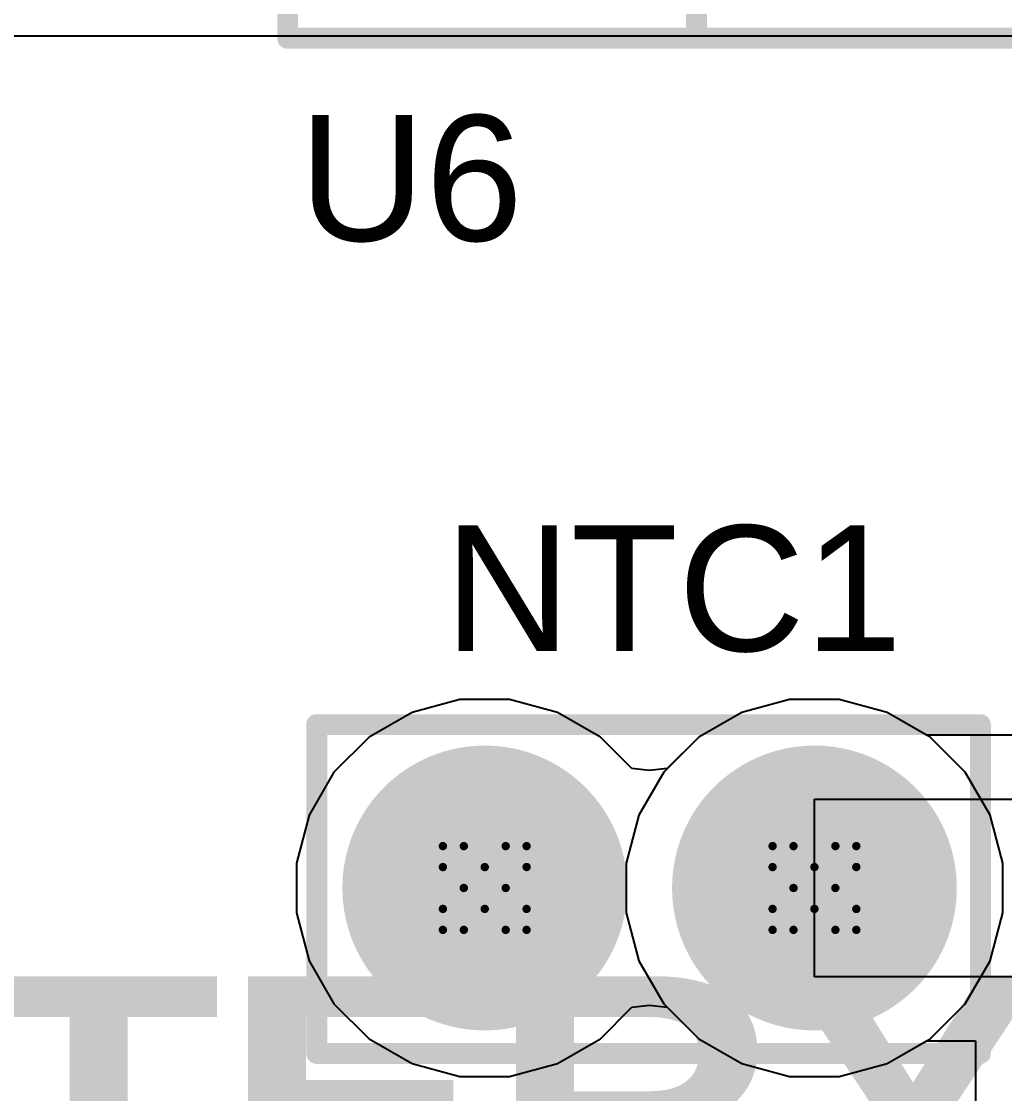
# Model space of a CAD drawing. Header units: inches. Extents: x -12 to 5357, y -8 to 5291.
# Drawn here: x 2.75 to 8.72, y 43.76 to 50.26 of the extents above; entities that cross this region are included whole.
import ezdxf

# ---------------------------------------------------------------- set-up
doc = ezdxf.new("R2010")
doc.units = ezdxf.units.IN
for name, color, linetype in [('Bottom Layer', 5, 'Continuous'), ('Bottom Solder', 6, 'Continuous'), ('Drill Drawing', 1, 'Continuous'), ('Ground', 16, 'Continuous'), ('Multi-Layer', 9, 'Continuous'), ('Pad Holes', 156, 'Continuous'), ('Power', 76, 'Continuous'), ('Top Layer', 1, 'Continuous'), ('Top Overlay', 2, 'Continuous'), ('Top Solder', 216, 'Continuous')]:
    doc.layers.add(name, color=color, linetype=linetype)
doc.styles.add('Arial', font='', dxfattribs={"height": 0.2})
doc.styles.add('Arial Black_Bold', font='', dxfattribs={"height": 0.2})
doc.styles.get('Arial').set_extended_font_data('Arial')
doc.styles.get('Arial Black_Bold').set_extended_font_data('Arial Black', bold=True)

# ---------------------------------------------------------------- blocks, each defined once
blk = doc.blocks.new('MF51B_103F3435_7')
at = {"layer": 'Bottom Layer'}
h = blk.add_hatch(color=5, dxfattribs=at)
edge = h.paths.add_edge_path()
edge.add_arc((-1.00000054, 0), 0.7619999999999999, 0, 360)
h = blk.add_hatch(color=5, dxfattribs=at)
edge = h.paths.add_edge_path()
edge.add_arc((1.00000054, 0), 0.7619999999999999, 0, 360)
at = {"layer": 'Bottom Solder'}
h = blk.add_hatch(color=6, dxfattribs=at)
edge = h.paths.add_edge_path()
edge.add_arc((-1.00000054, 0), 0.8636, 0, 360)
h = blk.add_hatch(color=6, dxfattribs=at)
edge = h.paths.add_edge_path()
edge.add_arc((1.00000054, 0), 0.8636, 0, 360)
at = {"layer": 'Ground'}
h = blk.add_hatch(color=16, dxfattribs=at)
edge = h.paths.add_edge_path()
edge.add_arc((-1.00000054, 0), 0.7619999999999999, 0, 360)
h = blk.add_hatch(color=16, dxfattribs=at)
edge = h.paths.add_edge_path()
edge.add_arc((1.00000054, 0), 0.7619999999999999, 0, 360)
at = {"layer": 'Multi-Layer'}
h = blk.add_hatch(color=9, dxfattribs=at)
edge = h.paths.add_edge_path()
edge.add_arc((-1.00000054, 0), 0.7619999999999999, 0, 360)
h = blk.add_hatch(color=9, dxfattribs=at)
edge = h.paths.add_edge_path()
edge.add_arc((1.00000054, 0), 0.7619999999999999, 0, 360)
at = {"layer": 'Pad Holes'}
h = blk.add_hatch(color=7, dxfattribs=at)
edge = h.paths.add_edge_path()
edge.add_arc((-1.00000054, 0), 0.4499991, 0, 360)
h = blk.add_hatch(color=7, dxfattribs=at)
edge = h.paths.add_edge_path()
edge.add_arc((1.00000054, 0), 0.4499991, 0, 360)
at = {"layer": 'Power'}
h = blk.add_hatch(color=76, dxfattribs=at)
edge = h.paths.add_edge_path()
edge.add_arc((-1.00000054, 0), 0.7619999999999999, 0, 360)
h = blk.add_hatch(color=76, dxfattribs=at)
edge = h.paths.add_edge_path()
edge.add_arc((1.00000054, 0), 0.7619999999999999, 0, 360)
at = {"layer": 'Top Layer'}
h = blk.add_hatch(color=1, dxfattribs=at)
edge = h.paths.add_edge_path()
edge.add_arc((-1.00000054, 0), 0.7619999999999999, 0, 360)
h = blk.add_hatch(color=1, dxfattribs=at)
edge = h.paths.add_edge_path()
edge.add_arc((1.00000054, 0), 0.7619999999999999, 0, 360)
at = {"layer": 'Top Solder'}
h = blk.add_hatch(color=216, dxfattribs=at)
edge = h.paths.add_edge_path()
edge.add_arc((-1.00000054, 0), 0.8636, 0, 360)
h = blk.add_hatch(color=216, dxfattribs=at)
edge = h.paths.add_edge_path()
edge.add_arc((1.00000054, 0), 0.8636, 0, 360)
at = {"layer": 'Top Overlay', "const_width": 0.127}
for points in [[(-2.0193, -1.0033), (-2.0193, 0.99060254)], [(-2.0193, 0.99060254), (2.0066, 0.9905999999999999)], [(2.0066, -1.00330254), (2.0066, 0.9905999999999999)], [(-2.0193, -1.0033), (2.0066, -1.00330254)]]:
    blk.add_lwpolyline(points, dxfattribs=at)
at = {"layer": 'Top Overlay', "const_width": 0.0635}
for points in [[(-2.05105, 0.99060254, 1), (-1.98755, 0.99060254, 1)], [(-2.05105, 0.99060254, 1), (-1.98755, 0.99060254, 1)], [(1.97485, 0.9905999999999999, 1), (2.03835, 0.9905999999999999, 1)], [(1.97485, 0.9905999999999999, 1), (2.03835, 0.9905999999999999, 1)], [(-2.05105, -1.0033, 1), (-1.98755, -1.0033, 1)], [(-2.05105, -1.0033, 1), (-1.98755, -1.0033, 1)], [(1.97485, -1.00330254, 1), (2.03835, -1.00330254, 1)], [(1.97485, -1.00330254, 1), (2.03835, -1.00330254, 1)]]:
    blk.add_lwpolyline(points, format="xyb", close=True, dxfattribs=at)
blk = doc.blocks.new('AM2302_17')
at = {"layer": 'Top Overlay', "const_width": 0.127}
for points in [[(7.697464919999999, 2.54254), (-7.702557619999999, 2.54253746)], [(7.697467459999999, 2.542794), (7.697467459999999, -5.257546)], [(5.217414, 1.102614), (5.21741146, 2.502662)]]:
    blk.add_lwpolyline(points, dxfattribs=at)
at = {"layer": 'Top Overlay', "const_width": 0.0635}
for points in [[(7.66571492, 2.54254, 1), (7.72921492, 2.54254, 1)], [(7.66571746, 2.542794, 1), (7.72921746, 2.542794, 1)], [(5.18566146, 2.502662, 1), (5.24916146, 2.502662, 1)]]:
    blk.add_lwpolyline(points, format="xyb", close=True, dxfattribs=at)

msp = doc.modelspace()

# ---------------------------------------------------------------- linework, layer by layer
at = {"layer": 'Bottom Layer'}
for p, q in [((7.41255566, 46.15238927999999), (7.12185266, 46.0744951)), ((7.71351518, 46.15238927999999), (7.41255566, 46.15238927999999)), ((8.004218179999999, 46.0744951), (7.71351518, 46.15238927999999)), ((7.12185266, 46.0744951), (6.86121818, 45.92401787999999)), ((8.264852659999999, 45.92401787999999), (8.004218179999999, 46.0744951)), ((6.86121818, 45.92401787999999), (6.648406819999999, 45.71120652)), ((8.47766402, 45.71120652), (8.264852659999999, 45.92401787999999)), ((6.648406819999999, 45.71120652), (6.4979296, 45.45057204)), ((8.62814124, 45.45057204), (8.47766402, 45.71120652)), ((6.4979296, 45.45057204), (6.42003542, 45.15986904)), ((8.70603542, 45.15986904), (8.62814124, 45.45057204)), ((6.42003542, 45.15986904), (6.42003542, 44.85890952)), ((8.70603542, 44.85890952), (8.70603542, 45.15986904)), ((6.42003542, 44.85890952), (6.4979296, 44.56820652)), ((8.62814124, 44.56820652), (8.70603542, 44.85890952)), ((6.4979296, 44.56820652), (6.648406819999999, 44.30757204)), ((8.47766402, 44.30757204), (8.62814124, 44.56820652)), ((6.648406819999999, 44.30757204), (6.86121818, 44.09476068)), ((8.264852659999999, 44.09476068), (8.47766402, 44.30757204)), ((6.86121818, 44.09476068), (7.12185266, 43.94428346)), ((8.004218179999999, 43.94428346), (8.264852659999999, 44.09476068)), ((7.12185266, 43.94428346), (7.41255566, 43.86638928)), ((7.71351518, 43.86638928), (8.004218179999999, 43.94428346)), ((7.41255566, 43.86638928), (7.71351518, 43.86638928))]:
    msp.add_line(p, q, dxfattribs=at)
at = {"layer": 'Drill Drawing', "const_width": 0.0508}
for points in [[(5.30903434, 45.13638928), (5.30903434, 45.26338928)], [(5.30903434, 45.26338928), (5.436034339999999, 45.26338928)], [(5.436034339999999, 45.26338928), (5.56303434, 45.13638928)], [(5.56303434, 45.13638928), (5.69003434, 45.26338928)], [(5.69003434, 45.26338928), (5.817034339999999, 45.26338928)], [(5.817034339999999, 45.13638928), (5.817034339999999, 45.26338928)], [(7.30903542, 45.13638928), (7.30903542, 45.26338928)], [(7.30903542, 45.26338928), (7.43603542, 45.26338928)], [(7.43603542, 45.26338928), (7.563035419999999, 45.13638928)], [(7.563035419999999, 45.13638928), (7.69003542, 45.26338928)], [(7.69003542, 45.26338928), (7.81703542, 45.26338928)], [(7.81703542, 45.13638928), (7.81703542, 45.26338928)], [(5.30903434, 45.13638928), (5.436034339999999, 45.00938928)], [(5.69003434, 45.00938928), (5.817034339999999, 45.13638928)], [(7.30903542, 45.13638928), (7.43603542, 45.00938928)], [(7.69003542, 45.00938928), (7.81703542, 45.13638928)], [(5.30903434, 44.88238928), (5.436034339999999, 45.00938928)], [(5.69003434, 45.00938928), (5.817034339999999, 44.88238928)], [(7.30903542, 44.88238928), (7.43603542, 45.00938928)], [(7.69003542, 45.00938928), (7.81703542, 44.88238928)], [(5.30903434, 44.75538928), (5.30903434, 44.88238928)], [(5.436034339999999, 44.75538928), (5.56303434, 44.88238928)], [(5.56303434, 44.88238928), (5.69003434, 44.75538928)], [(5.817034339999999, 44.75538928), (5.817034339999999, 44.88238928)], [(7.30903542, 44.75538928), (7.30903542, 44.88238928)], [(7.43603542, 44.75538928), (7.563035419999999, 44.88238928)], [(7.563035419999999, 44.88238928), (7.69003542, 44.75538928)], [(7.81703542, 44.75538928), (7.81703542, 44.88238928)], [(5.30903434, 44.75538928), (5.436034339999999, 44.75538928)], [(5.69003434, 44.75538928), (5.817034339999999, 44.75538928)], [(7.30903542, 44.75538928), (7.43603542, 44.75538928)], [(7.69003542, 44.75538928), (7.81703542, 44.75538928)]]:
    msp.add_lwpolyline(points, dxfattribs=at)
at = {"layer": 'Drill Drawing', "const_width": 0.0254}
for points in [[(5.29633434, 45.26338928, 1), (5.32173434, 45.26338928, 1)], [(5.29633434, 45.26338928, 1), (5.32173434, 45.26338928, 1)], [(5.423334339999999, 45.26338928, 1), (5.44873434, 45.26338928, 1)], [(5.423334339999999, 45.26338928, 1), (5.44873434, 45.26338928, 1)], [(5.67733434, 45.26338928, 1), (5.702734339999999, 45.26338928, 1)], [(5.67733434, 45.26338928, 1), (5.702734339999999, 45.26338928, 1)], [(5.80433434, 45.26338928, 1), (5.82973434, 45.26338928, 1)], [(5.80433434, 45.26338928, 1), (5.82973434, 45.26338928, 1)], [(7.296335419999999, 45.26338928, 1), (7.32173542, 45.26338928, 1)], [(7.296335419999999, 45.26338928, 1), (7.32173542, 45.26338928, 1)], [(7.42333542, 45.26338928, 1), (7.448735419999999, 45.26338928, 1)], [(7.42333542, 45.26338928, 1), (7.448735419999999, 45.26338928, 1)], [(7.677335419999999, 45.26338928, 1), (7.70273542, 45.26338928, 1)], [(7.677335419999999, 45.26338928, 1), (7.70273542, 45.26338928, 1)], [(7.80433542, 45.26338928, 1), (7.82973542, 45.26338928, 1)], [(7.80433542, 45.26338928, 1), (7.82973542, 45.26338928, 1)], [(5.29633434, 45.13638928, 1), (5.32173434, 45.13638928, 1)], [(5.29633434, 45.13638928, 1), (5.32173434, 45.13638928, 1)], [(5.550334339999999, 45.13638928, 1), (5.575734339999999, 45.13638928, 1)], [(5.550334339999999, 45.13638928, 1), (5.575734339999999, 45.13638928, 1)], [(5.80433434, 45.13638928, 1), (5.82973434, 45.13638928, 1)], [(5.80433434, 45.13638928, 1), (5.82973434, 45.13638928, 1)], [(7.296335419999999, 45.13638928, 1), (7.32173542, 45.13638928, 1)], [(7.296335419999999, 45.13638928, 1), (7.32173542, 45.13638928, 1)], [(7.55033542, 45.13638928, 1), (7.57573542, 45.13638928, 1)], [(7.55033542, 45.13638928, 1), (7.57573542, 45.13638928, 1)], [(7.80433542, 45.13638928, 1), (7.82973542, 45.13638928, 1)], [(7.80433542, 45.13638928, 1), (7.82973542, 45.13638928, 1)], [(5.423334339999999, 45.00938928, 1), (5.44873434, 45.00938928, 1)], [(5.423334339999999, 45.00938928, 1), (5.44873434, 45.00938928, 1)], [(5.67733434, 45.00938928, 1), (5.702734339999999, 45.00938928, 1)], [(5.67733434, 45.00938928, 1), (5.702734339999999, 45.00938928, 1)], [(7.42333542, 45.00938928, 1), (7.448735419999999, 45.00938928, 1)], [(7.42333542, 45.00938928, 1), (7.448735419999999, 45.00938928, 1)], [(7.677335419999999, 45.00938928, 1), (7.70273542, 45.00938928, 1)], [(7.677335419999999, 45.00938928, 1), (7.70273542, 45.00938928, 1)], [(5.29633434, 44.88238928, 1), (5.32173434, 44.88238928, 1)], [(5.29633434, 44.88238928, 1), (5.32173434, 44.88238928, 1)], [(5.550334339999999, 44.88238928, 1), (5.575734339999999, 44.88238928, 1)], [(5.550334339999999, 44.88238928, 1), (5.575734339999999, 44.88238928, 1)], [(5.80433434, 44.88238928, 1), (5.82973434, 44.88238928, 1)], [(5.80433434, 44.88238928, 1), (5.82973434, 44.88238928, 1)], [(7.296335419999999, 44.88238928, 1), (7.32173542, 44.88238928, 1)], [(7.296335419999999, 44.88238928, 1), (7.32173542, 44.88238928, 1)], [(7.55033542, 44.88238928, 1), (7.57573542, 44.88238928, 1)], [(7.55033542, 44.88238928, 1), (7.57573542, 44.88238928, 1)], [(7.80433542, 44.88238928, 1), (7.82973542, 44.88238928, 1)], [(7.80433542, 44.88238928, 1), (7.82973542, 44.88238928, 1)], [(5.29633434, 44.75538928, 1), (5.32173434, 44.75538928, 1)], [(5.29633434, 44.75538928, 1), (5.32173434, 44.75538928, 1)], [(5.423334339999999, 44.75538928, 1), (5.44873434, 44.75538928, 1)], [(5.423334339999999, 44.75538928, 1), (5.44873434, 44.75538928, 1)], [(5.67733434, 44.75538928, 1), (5.702734339999999, 44.75538928, 1)], [(5.67733434, 44.75538928, 1), (5.702734339999999, 44.75538928, 1)], [(5.80433434, 44.75538928, 1), (5.82973434, 44.75538928, 1)], [(5.80433434, 44.75538928, 1), (5.82973434, 44.75538928, 1)], [(7.296335419999999, 44.75538928, 1), (7.32173542, 44.75538928, 1)], [(7.296335419999999, 44.75538928, 1), (7.32173542, 44.75538928, 1)], [(7.42333542, 44.75538928, 1), (7.448735419999999, 44.75538928, 1)], [(7.42333542, 44.75538928, 1), (7.448735419999999, 44.75538928, 1)], [(7.677335419999999, 44.75538928, 1), (7.70273542, 44.75538928, 1)], [(7.677335419999999, 44.75538928, 1), (7.70273542, 44.75538928, 1)], [(7.80433542, 44.75538928, 1), (7.82973542, 44.75538928, 1)], [(7.80433542, 44.75538928, 1), (7.82973542, 44.75538928, 1)]]:
    msp.add_lwpolyline(points, format="xyb", close=True, dxfattribs=at)
at = {"layer": 'Ground'}
for p, q in [((7.41255566, 46.15238927999999), (7.12185266, 46.0744951)), ((7.71351518, 46.15238927999999), (7.41255566, 46.15238927999999)), ((8.004218179999999, 46.0744951), (7.71351518, 46.15238927999999)), ((7.12185266, 46.0744951), (6.86121818, 45.92401787999999)), ((8.264852659999999, 45.92401787999999), (8.004218179999999, 46.0744951)), ((6.86121818, 45.92401787999999), (6.648406819999999, 45.71120652)), ((8.47766402, 45.71120652), (8.264852659999999, 45.92401787999999)), ((6.648406819999999, 45.71120652), (6.4979296, 45.45057204)), ((8.62814124, 45.45057204), (8.47766402, 45.71120652)), ((6.4979296, 45.45057204), (6.42003542, 45.15986904)), ((8.70603542, 45.15986904), (8.62814124, 45.45057204)), ((6.42003542, 45.15986904), (6.42003542, 44.85890952)), ((8.70603542, 44.85890952), (8.70603542, 45.15986904)), ((6.42003542, 44.85890952), (6.4979296, 44.56820652)), ((8.62814124, 44.56820652), (8.70603542, 44.85890952)), ((6.4979296, 44.56820652), (6.648406819999999, 44.30757204)), ((8.47766402, 44.30757204), (8.62814124, 44.56820652)), ((6.648406819999999, 44.30757204), (6.86121818, 44.09476068)), ((8.264852659999999, 44.09476068), (8.47766402, 44.30757204)), ((6.86121818, 44.09476068), (7.12185266, 43.94428346)), ((8.004218179999999, 43.94428346), (8.264852659999999, 44.09476068)), ((7.12185266, 43.94428346), (7.41255566, 43.86638928)), ((7.71351518, 43.86638928), (8.004218179999999, 43.94428346)), ((7.41255566, 43.86638928), (7.71351518, 43.86638928))]:
    msp.add_line(p, q, dxfattribs=at)
at = {"layer": 'Power'}
for p, q in [((-3.611435499999999, 50.17700658), (9.6774, 50.17700658)), ((5.412554579999999, 46.15238927999999), (5.12185158, 46.0744951)), ((5.713514099999999, 46.15238927999999), (5.412554579999999, 46.15238927999999)), ((6.0042171, 46.0744951), (5.713514099999999, 46.15238927999999)), ((7.41255566, 46.15238927999999), (7.12185266, 46.0744951)), ((7.71351518, 46.15238927999999), (7.41255566, 46.15238927999999)), ((8.004218179999999, 46.0744951), (7.71351518, 46.15238927999999)), ((5.12185158, 46.0744951), (4.861217099999999, 45.92401787999999)), ((6.264851579999999, 45.92401787999999), (6.0042171, 46.0744951)), ((7.12185266, 46.0744951), (6.86121818, 45.92401787999999)), ((8.264852659999999, 45.92401787999999), (8.004218179999999, 46.0744951)), ((4.861217099999999, 45.92401787999999), (4.64840574, 45.71120652)), ((6.455750359999999, 45.7331191), (6.264851579999999, 45.92401787999999)), ((6.86121818, 45.92401787999999), (6.670319399999999, 45.7331191)), ((8.47766402, 45.71120652), (8.264852659999999, 45.92401787999999)), ((4.64840574, 45.71120652), (4.49792852, 45.45057204)), ((6.563034879999999, 45.72091694), (6.455750359999999, 45.7331191)), ((6.670319399999999, 45.7331191), (6.563034879999999, 45.72091694)), ((8.62814124, 45.45057204), (8.47766402, 45.71120652)), ((4.49792852, 45.45057204), (4.42003434, 45.15986904)), ((8.70603542, 45.15986904), (8.62814124, 45.45057204)), ((4.42003434, 45.15986904), (4.42003434, 44.85890952)), ((8.70603542, 44.85890952), (8.70603542, 45.15986904)), ((4.42003434, 44.85890952), (4.49792852, 44.56820652)), ((8.62814124, 44.56820652), (8.70603542, 44.85890952)), ((4.49792852, 44.56820652), (4.64840574, 44.30757204)), ((8.47766402, 44.30757204), (8.62814124, 44.56820652)), ((4.64840574, 44.30757204), (4.861217099999999, 44.09476068)), ((6.264851579999999, 44.09476068), (6.455750359999999, 44.28565946)), ((6.455750359999999, 44.28565946), (6.563034879999999, 44.29786162)), ((6.563034879999999, 44.29786162), (6.670319399999999, 44.28565946)), ((6.670319399999999, 44.28565946), (6.86121818, 44.09476068)), ((8.264852659999999, 44.09476068), (8.47766402, 44.30757204)), ((4.861217099999999, 44.09476068), (5.12185158, 43.94428346)), ((6.0042171, 43.94428346), (6.264851579999999, 44.09476068)), ((6.86121818, 44.09476068), (7.12185266, 43.94428346)), ((8.004218179999999, 43.94428346), (8.264852659999999, 44.09476068)), ((5.12185158, 43.94428346), (5.412554579999999, 43.86638928)), ((5.713514099999999, 43.86638928), (6.0042171, 43.94428346)), ((7.12185266, 43.94428346), (7.41255566, 43.86638928)), ((7.71351518, 43.86638928), (8.004218179999999, 43.94428346)), ((5.412554579999999, 43.86638928), (5.713514099999999, 43.86638928)), ((7.41255566, 43.86638928), (7.71351518, 43.86638928))]:
    msp.add_line(p, q, dxfattribs=at)
at = {"layer": 'Top Layer'}
for p, q in [((7.41255566, 46.15238927999999), (7.12185266, 46.0744951)), ((7.71351518, 46.15238927999999), (7.41255566, 46.15238927999999)), ((8.004218179999999, 46.0744951), (7.71351518, 46.15238927999999)), ((7.12185266, 46.0744951), (6.86121818, 45.92401787999999)), ((8.24294008, 45.93666962), (8.004218179999999, 46.0744951)), ((6.86121818, 45.92401787999999), (6.648406819999999, 45.71120652)), ((9.6681163, 45.93666962), (8.24294008, 45.93666962)), ((6.648406819999999, 45.71120652), (6.4979296, 45.45057204)), ((7.563035419999999, 45.54820456), (9.6681163, 45.54820456)), ((7.563035419999999, 44.470574), (7.563035419999999, 45.54820456)), ((6.4979296, 45.45057204), (6.42003542, 45.15986904)), ((6.42003542, 45.15986904), (6.42003542, 44.85890952)), ((6.42003542, 44.85890952), (6.4979296, 44.56820652)), ((6.4979296, 44.56820652), (6.648406819999999, 44.30757204)), ((9.6681163, 44.470574), (7.563035419999999, 44.470574)), ((6.648406819999999, 44.30757204), (6.86121818, 44.09476068)), ((6.86121818, 44.09476068), (7.12185266, 43.94428346)), ((8.004218179999999, 43.94428346), (8.24294008, 44.08210894)), ((8.24294008, 44.08210894), (8.53964764, 44.08210894)), ((8.53964764, 44.08210894), (8.53964764, 42.70738473999999)), ((7.12185266, 43.94428346), (7.41255566, 43.86638928)), ((7.71351518, 43.86638928), (8.004218179999999, 43.94428346)), ((7.41255566, 43.86638928), (7.71351518, 43.86638928))]:
    msp.add_line(p, q, dxfattribs=at)

# ---------------------------------------------------------------- block references
at = {"rotation": 180}
msp.add_blockref('AM2302_17', (12.06499746, 52.705), dxfattribs=at)
msp.add_blockref('MF51B_103F3435_7', (6.563034879999999, 45.00938928))

# ---------------------------------------------------------------- texts
at = {"layer": 'Top Overlay'}
for s, height, style, p in [('U6', 0.7619999999999999, 'Arial', (4.4342685, 48.93412616)), ('NTC1', 0.7619999999999999, 'Arial', (5.3168296, 46.44606408)), ('BATTERY', 1.524, 'Arial Black_Bold', (-2.53157736, 42.95062022))]:
    msp.add_text(s, height=height, dxfattribs=dict(at, style=style)).set_placement(p)

doc.saveas('drawing.dxf')
